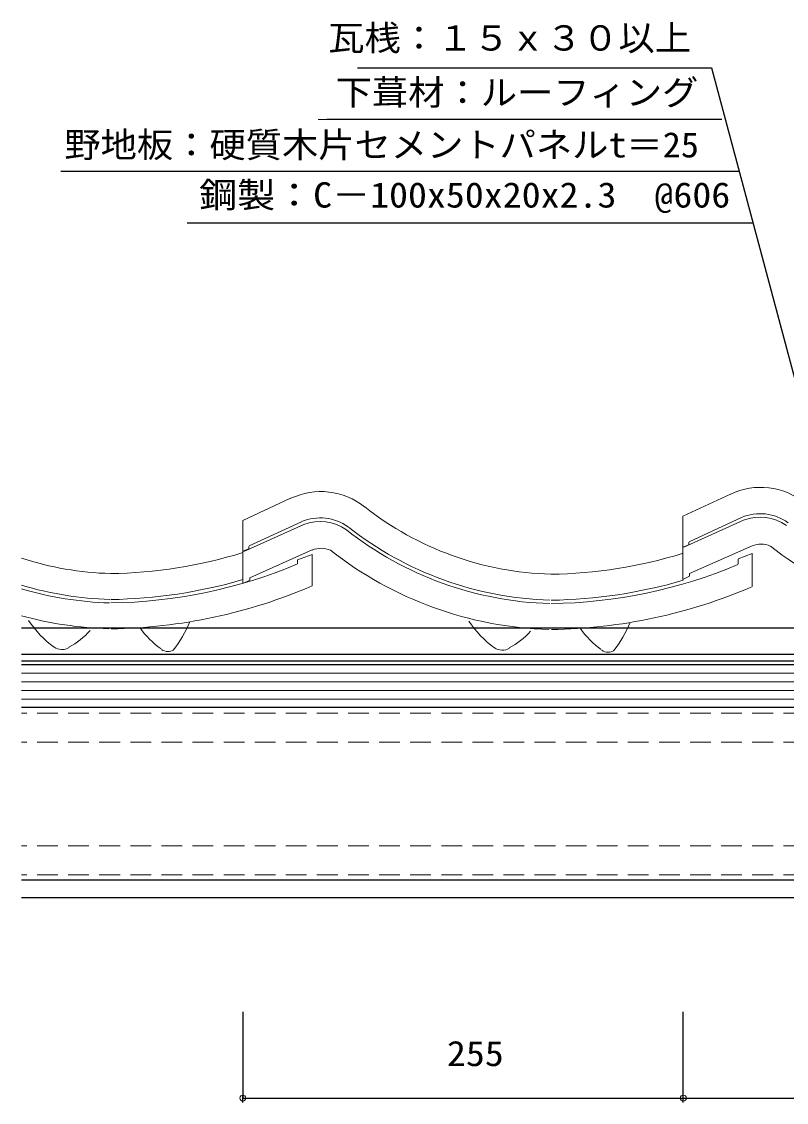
# Model space of a CAD drawing. Units: millimetres, scale not verified. Extents: x -630 to 675, y -339 to 349.
# Drawn here: x -630 to -188, y -339 to 287 of the extents above; entities that cross this region are included whole.
import ezdxf
from ezdxf.enums import TextEntityAlignment as Align

# ---------------------------------------------------------------- set-up
doc = ezdxf.new("R2010")
doc.units = ezdxf.units.MM
doc.header["$LTSCALE"] = 10
doc.linetypes.add('DASHED1', pattern=[1.8, 1.2, -0.6])
doc.linetypes.add('DASHED3', pattern=[4, 3, -1])
doc.layers.add('0-0_LAYER001', color=2, linetype='Continuous', lineweight=18)
doc.layers.add('0-1_LAYER004', color=7, linetype='Continuous')
doc.styles.add('ＭＳ ゴシック', font='')
doc.styles.get('ＭＳ ゴシック').set_extended_font_data('MS Gothic')

msp = doc.modelspace()

# ---------------------------------------------------------------- linework, layer by layer
at = {"layer": '0-0_LAYER001'}
for p, q in [((-231.08, 259.97), (-435.91, 259.97)), ((-141.21, -75.44), (-231.08, 259.97)), ((-225.03, 230.11), (-458.69, 230.11)), ((-215.2, 200.01), (-607.68, 200.01)), ((-207.46, 170.14), (-534.45, 170.14)), ((-630.36, -64.53), (196.6, -64.53)), ((-630.36, -79.53), (196.6, -79.53)), ((318.6, -85.53), (-630.36, -85.53)), ((318.6, -110.53), (-630.36, -110.53)), ((308.6, -210.53), (-630.36, -210.53)), ((418.6, -220.53), (-630.36, -220.53)), ((-502.33, -339.15), (-502.33, -286.65)), ((-247.33, -339.15), (-247.33, -286.65)), ((-502.33, -336.65), (-247.33, -336.65)), ((-247.33, -336.65), (7.67, -336.65))]:
    msp.add_line(p, q, dxfattribs=at)
at = {"layer": '0-0_LAYER001', "color": 4}
for p, q in [((-467.07, -4.4), (-501.72, -20.01)), ((-498.6, -16.89), (-468.32, -2.84)), ((-212.43, -1.96), (-247.09, -17.57)), ((-243.96, -14.45), (-213.68, -0.4)), ((-498.85, -18.6), (-502.22, -19.93)), ((-498.85, -17.11), (-498.85, -18.6)), ((-244.22, -16.16), (-247.58, -17.49)), ((-244.22, -14.68), (-244.22, -16.16)), ((-243.69, -32.91), (-207.5, -16.75)), ((-502.22, -36.36), (-502.22, -20.7)), ((-498.33, -35.34), (-462.14, -19.19)), ((-470.61, -24.88), (-462.22, -21.73)), ((-470.61, -24.88), (-470.61, -27.3)), ((-462.22, -40.04), (-462.22, -21.73)), ((-215.58, -24.28), (-207.47, -21.16)), ((-215.58, -24.59), (-215.58, -27.4)), ((-207.47, -39.89), (-207.47, -21.16)), ((-215.58, -25.21), (-215.58, -27.4)), ((-498.33, -36.76), (-502.33, -38.65)), ((-498.33, -35.34), (-498.33, -36.76)), ((-243.69, -34.33), (-247.7, -36.21)), ((-243.69, -32.91), (-243.69, -34.33))]:
    msp.add_line(p, q, dxfattribs=at)
at = {"layer": '0-0_LAYER001', "linetype": 'DASHED3'}
msp.add_line((-630.36, -83.53), (316.6, -83.53), dxfattribs=at)
at = {"layer": '0-0_LAYER001', "color": 1}
for p, q in [((318.6, -90.53), (-630.36, -90.53)), ((318.6, -95.53), (-630.36, -95.53)), ((318.6, -100.53), (-630.36, -100.53)), ((318.6, -105.53), (-630.36, -105.53))]:
    msp.add_line(p, q, dxfattribs=at)
at = {"layer": '0-0_LAYER001', "color": 1, "linetype": 'DASHED1'}
for p, q in [((308.6, -113.73), (-630.36, -113.73)), ((308.6, -130.53), (-630.36, -130.53)), ((308.6, -190.53), (-630.36, -190.53)), ((308.6, -207.33), (-630.36, -207.33))]:
    msp.add_line(p, q, dxfattribs=at)
at = {"layer": '0-0_LAYER001', "color": 4}
for points in [[(-247.7, -36.21), (-247.7, 0.35), (-220, 13.2)], [(-502.33, -38.65), (-502.33, -2.08), (-474.63, 10.77)]]:
    msp.add_lwpolyline(points, dxfattribs=at)
at = {"layer": '0-0_LAYER001'}
for centre in [(-502.33, -336.65), (-247.33, -336.65), (-247.33, -336.65)]:
    msp.add_circle(centre, 1.7, dxfattribs=at)
at = {"layer": '0-0_LAYER001', "color": 4}
for centre, radius, start, end in [((-457.18, -26.06), 40.68, 51.53531, 115.27963), ((-202.54, -23.62), 40.68, 51.53531, 115.27963), ((-318.94, 149.06), 182.38, 231.7756, 268.38173), ((-202.89, -25.9), 27.73, 54.17618, 112.93031), ((-457.52, -28.33), 27.73, 54.17618, 112.93031), ((-457.54, -28.83), 26.21, 54.56427, 111.2666), ((-318.94, 149.06), 197.38, 231.7756, 268.38173), ((-202.9, -26.39), 26.21, 54.56427, 111.2666), ((-318.94, 149.06), 199.38, 231.7756, 268.38173), ((-318.94, 149.06), 199.38, 231.7756, 268.38173), ((-457.03, -31.29), 13.08, 65.55343, 112.8327), ((-202.39, -28.86), 13.08, 65.55343, 112.8327), ((-64.3, 151.5), 214.38, 231.7756, 268.38173), ((-64.3, 151.5), 214.38, 231.7756, 268.38173), ((-573.82, 149.46), 182.38, 251.94252, 268.38173), ((-583.37, 242.34), 275.28, 270.90795, 287.11988), ((-318.94, 149.06), 214.38, 231.7756, 268.38173), ((-318.94, 149.06), 214.38, 231.7756, 268.38173), ((-328.48, 241.95), 275.28, 270.90795, 287.11988), ((-583.37, 242.34), 292.28, 270.90795, 292.69346), ((-328.48, 241.95), 292.28, 270.90795, 292.69346), ((-583.37, 242.34), 290.28, 270.90795, 286.23334), ((-328.48, 241.95), 290.28, 270.90795, 286.23334), ((-573.82, 149.46), 197.38, 253.35658, 268.38173), ((-573.82, 149.46), 199.38, 253.52831, 268.38173), ((-573.82, 149.46), 199.38, 253.52831, 268.38173), ((-583.37, 242.34), 307.28, 270.90795, 293.21983), ((-328.48, 241.95), 307.28, 270.90795, 293.21983), ((-573.82, 149.46), 214.38, 254.71014, 268.38173), ((-573.82, 149.46), 214.38, 254.71014, 268.38173), ((-577.14, -27.74), 58.84, 213.2508, 234.31144), ((-597.21, -33.93), 69.67, 321.65733, 337.34946), ((-322.26, -28.14), 58.84, 213.2508, 234.31144), ((-342.33, -34.32), 69.67, 321.65733, 337.34946), ((-623.52, -36.43), 44.13, 297.62161, 318.2313), ((-519.35, -34.05), 52.18, 215.53767, 234.46232), ((-368.63, -36.83), 44.13, 297.62161, 318.2313), ((-264.47, -34.44), 52.18, 215.53767, 234.46232), ((-607.02, -68.9), 7.95, 234.52014, 301.23766), ((-545.68, -71.75), 6.27, 234.10575, 303.29033), ((-352.13, -69.3), 7.95, 234.52014, 301.23766), ((-290.8, -72.15), 6.27, 234.10575, 303.29033)]:
    msp.add_arc(centre, radius, start, end, dxfattribs=at)
at = {"layer": '0-1_LAYER004'}
for p, q in [((-435.91, 259.97), (-231.08, 259.97)), ((-225.03, 230.11), (-453.64, 230.11)), ((-215.2, 200.01), (-607.68, 200.01)), ((-207.46, 170.14), (-534.45, 170.14)), ((-630.36, -85.53), (318.6, -85.53)), ((308.6, -210.53), (-630.36, -210.53)), ((-630.36, -220.53), (416.2, -220.53)), ((-502.33, -286.65), (-502.33, -336.65)), ((-247.33, -339.15), (-247.33, -286.65)), ((-502.33, -339.15), (-502.33, -334.95)), ((-502.33, -336.65), (303.73, -336.65))]:
    msp.add_line(p, q, dxfattribs=at)
for points in [[(418.6, 275.92), (418.6, -110.53), (-630.36, -110.53)], [(-231.08, 259.97), (-141.21, -75.44), (-141.21, -67.94)], [(316.6, 200.05), (316.6, 101.51), (316.6, -83.53), (-630.36, -83.53)], [(-630.36, -79.53), (190.15, -79.53), (196.6, -79.53), (196.6, -63.78)], [(196.6, -64.53), (-611.63, -64.53), (-630.36, -64.53)]]:
    msp.add_lwpolyline(points, dxfattribs=at)

# ---------------------------------------------------------------- texts
at = {"layer": '0-0_LAYER001', "color": 7, "style": 'ＭＳ ゴシック'}
for s, width, p in [('\u3000瓦桟：１５ｘ３０以上\u3000', 1.05, (-473.85, 265.63)), ('下葺材：ルーフィング', 1.05, (-448.59, 234.07)), ('\u3000野地板：硬質木片セメントパネルt＝25\u3000', 1.05, (-626.62, 203.76)), ('\u3000鋼製：C－100x50x20x2.3\u3000@606\u3000', 1.1, (-549.6, 174.72)), ('255', 1.1, (-384.17, -322.53))]:
    msp.add_text(s, height=14.66, dxfattribs=dict(at, width=width)).set_placement(p, align=Align.BOTTOM_LEFT)

doc.saveas('drawing.dxf')
